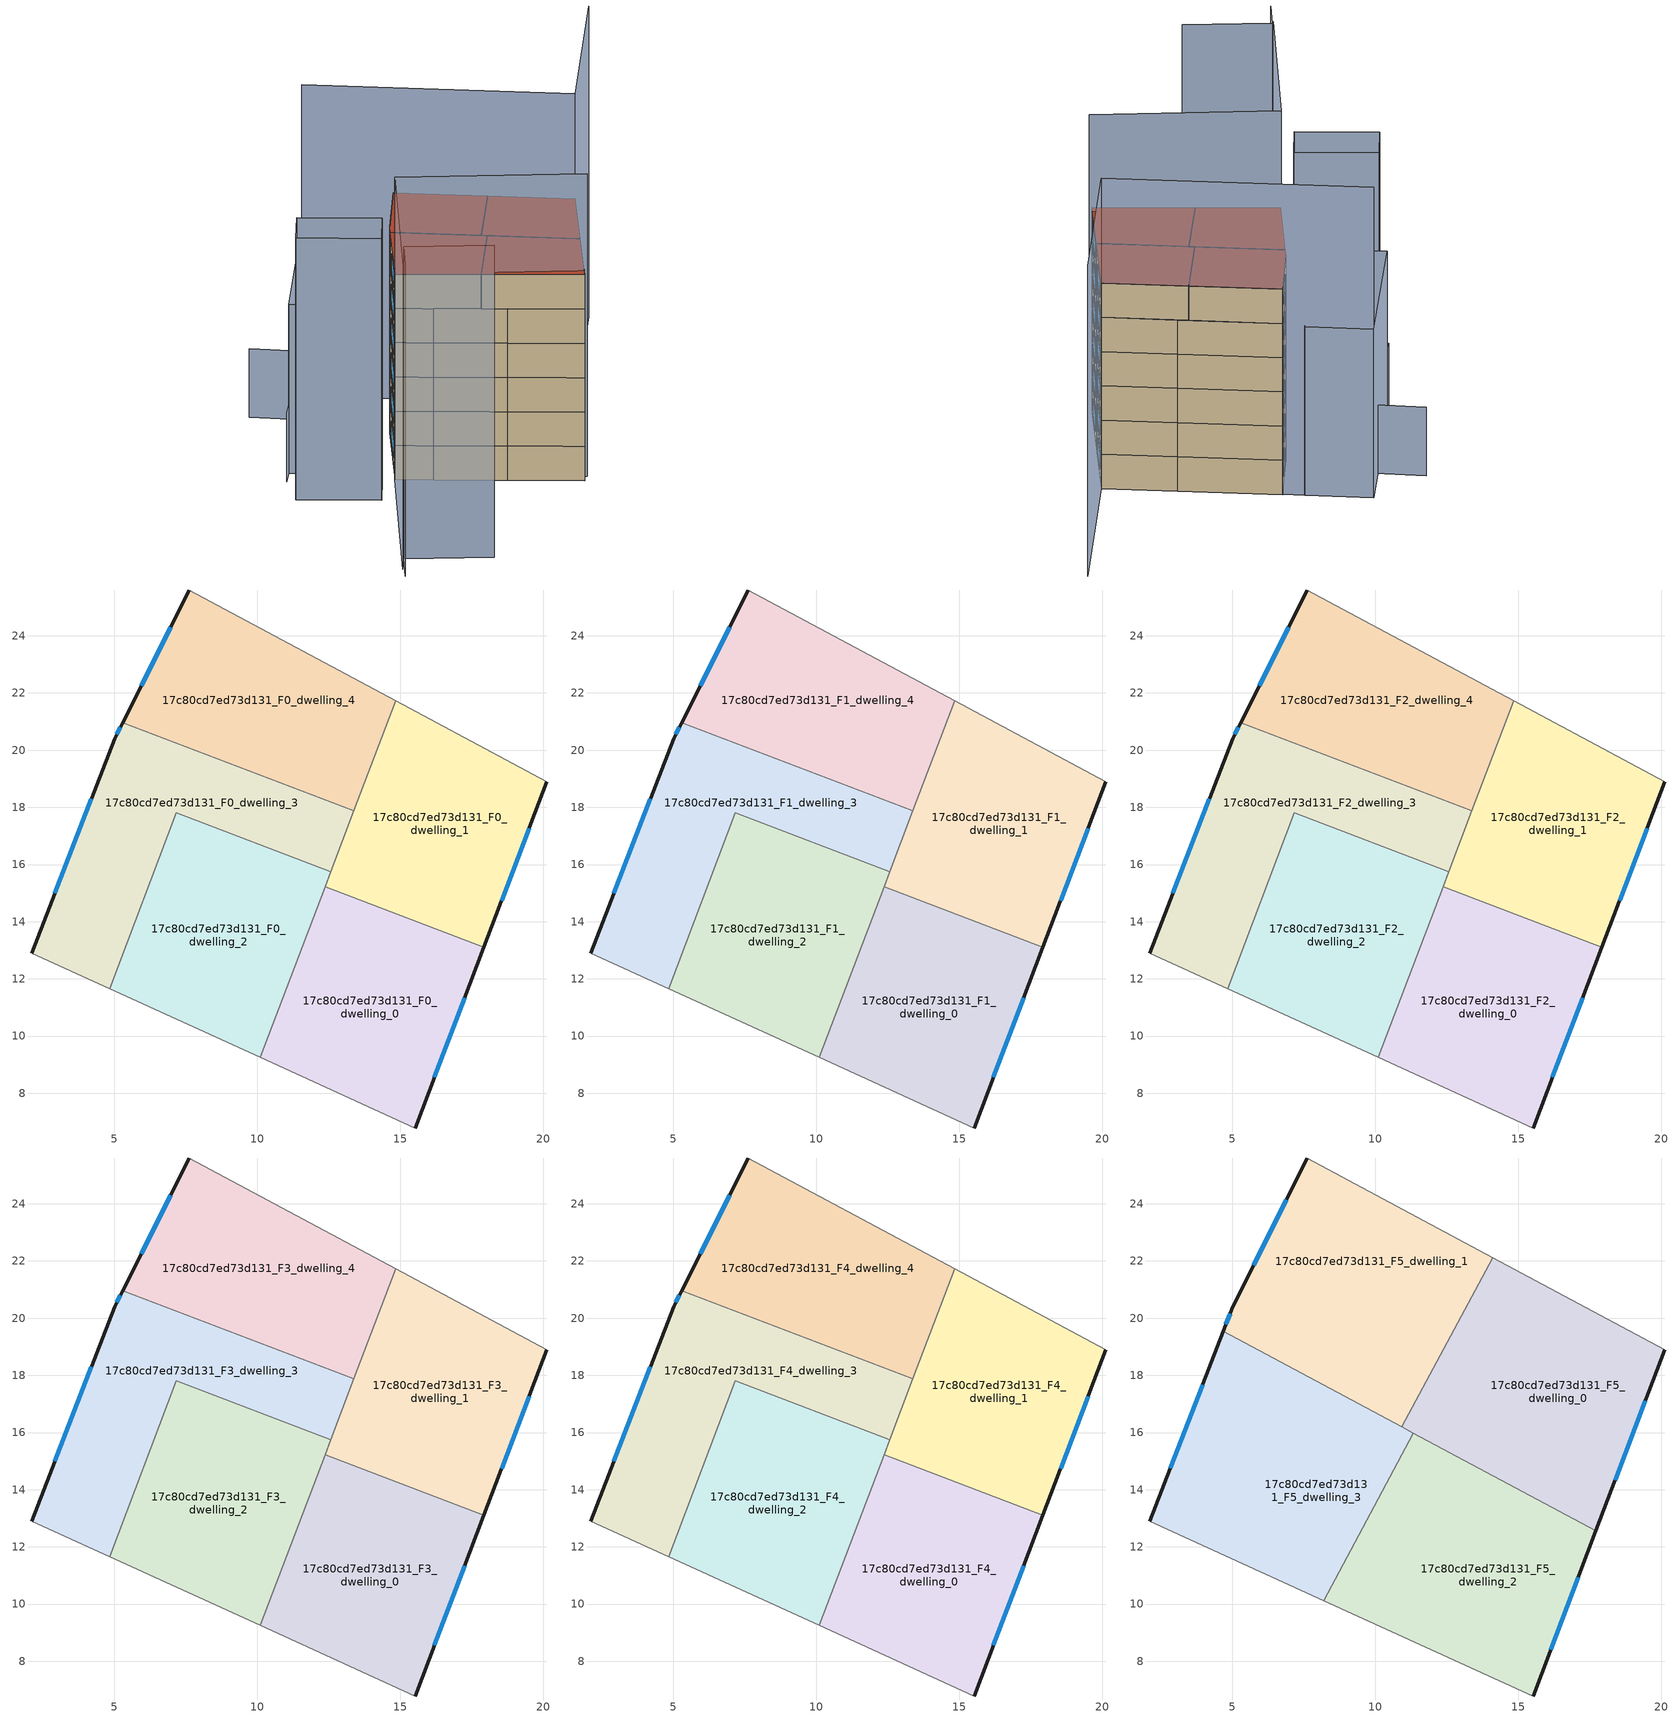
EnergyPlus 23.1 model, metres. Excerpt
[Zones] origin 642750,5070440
17c80cd7ed73d131_F0_dwelling_0
 floor ground (EU_floor_Construction): 17.93,13.11 15.52,6.79 10.11,9.25 12.37,15.22 z0
 wall outside (EU_wall_Construction): 15.52,6.79 17.93,13.11 z0:3
 wall adiabatic (EU_wall_Construction): 10.11,9.25 15.52,6.79 z0:3
 wall to 17c80cd7ed73d131_F0_dwelling_1 (EU_wall_Construction): 17.93,13.11 12.37,15.22 z0:3
 wall to 17c80cd7ed73d131_F0_dwelling_2 (EU_wall_Construction): 12.37,15.22 10.11,9.25 z0:3
 window (EU_Window_Construction): 16.2,8.56 17.26,11.34 z0.84:2.16
17c80cd7ed73d131_F0_dwelling_1
 floor ground (EU_floor_Construction): 20.13,18.89 17.93,13.11 12.37,15.22 14.84,21.73 z0
 wall outside (EU_wall_Construction): 17.93,13.11 20.13,18.89 z0:3
 wall adiabatic (EU_wall_Construction): 20.13,18.89 14.84,21.73 z0:3
 wall to 17c80cd7ed73d131_F0_dwelling_4 (EU_wall_Construction): 14.84,21.73 13.38,17.88 z0:3
 wall to 17c80cd7ed73d131_F0_dwelling_3 (EU_wall_Construction): 13.38,17.88 12.57,15.75 z0:3
 wall to 17c80cd7ed73d131_F0_dwelling_2 (EU_wall_Construction): 12.57,15.75 12.37,15.22 z0:3
 window (EU_Window_Construction): 18.55,14.73 19.51,17.27 z0.84:2.16
17c80cd7ed73d131_F0_dwelling_2
 floor ground (EU_floor_Construction): 12.57,15.75 10.11,9.25 4.84,11.65 7.18,17.8 z0
 wall adiabatic (EU_wall_Construction): 4.84,11.65 10.11,9.25 z0:3
 wall to 17c80cd7ed73d131_F0_dwelling_3 (EU_wall_Construction): 12.57,15.75 7.18,17.8 4.84,11.65 z0:3
17c80cd7ed73d131_F0_dwelling_3
 floor ground (EU_floor_Construction): 13.38,17.88 12.57,15.75 7.18,17.8 4.84,11.65 2.11,12.89 5.02,20.4 5.3,20.95 z0
 wall outside (EU_wall_Construction): 5.3,20.95 5.02,20.4 2.11,12.89 z0:3
 wall adiabatic (EU_wall_Construction): 2.11,12.89 4.84,11.65 z0:3
 wall to 17c80cd7ed73d131_F0_dwelling_4 (EU_wall_Construction): 13.38,17.88 5.3,20.95 z0:3
 window (EU_Window_Construction): 4.21,18.29 2.93,15 / 5.22,20.8 5.1,20.55 z0.84:2.16
17c80cd7ed73d131_F0_dwelling_4
 floor ground (EU_floor_Construction): 14.84,21.73 13.38,17.88 5.3,20.95 7.62,25.6 z0
 wall outside (EU_wall_Construction): 7.62,25.6 5.3,20.95 z0:3
 wall adiabatic (EU_wall_Construction): 14.84,21.73 7.62,25.6 z0:3
 window (EU_Window_Construction): 6.97,24.3 5.95,22.25 z0.84:2.16
17c80cd7ed73d131_F1_dwelling_0
 floor to 17c80cd7ed73d131_F0_dwelling_0 (EU_floor_Construction): 17.93,13.11 15.52,6.79 10.11,9.25 12.37,15.22 z3
 wall outside (EU_wall_Construction): 15.52,6.79 17.93,13.11 z3:6
 wall adiabatic (EU_wall_Construction): 10.11,9.25 15.52,6.79 z3:6
 wall to 17c80cd7ed73d131_F1_dwelling_1 (EU_wall_Construction): 17.93,13.11 12.37,15.22 z3:6
 wall to 17c80cd7ed73d131_F1_dwelling_2 (EU_wall_Construction): 12.37,15.22 10.11,9.25 z3:6
 window (EU_Window_Construction): 16.2,8.56 17.26,11.34 z3.84:5.16
17c80cd7ed73d131_F1_dwelling_1
 floor to 17c80cd7ed73d131_F0_dwelling_1 (EU_floor_Construction): 20.13,18.89 17.93,13.11 12.37,15.22 14.84,21.73 z3
 wall outside (EU_wall_Construction): 17.93,13.11 20.13,18.89 z3:6
 wall adiabatic (EU_wall_Construction): 20.13,18.89 14.84,21.73 z3:6
 wall to 17c80cd7ed73d131_F1_dwelling_4 (EU_wall_Construction): 14.84,21.73 13.38,17.88 z3:6
 wall to 17c80cd7ed73d131_F1_dwelling_3 (EU_wall_Construction): 13.38,17.88 12.57,15.75 z3:6
 wall to 17c80cd7ed73d131_F1_dwelling_2 (EU_wall_Construction): 12.57,15.75 12.37,15.22 z3:6
 window (EU_Window_Construction): 18.55,14.73 19.51,17.27 z3.84:5.16
17c80cd7ed73d131_F1_dwelling_2
 floor to 17c80cd7ed73d131_F0_dwelling_2 (EU_floor_Construction): 12.57,15.75 10.11,9.25 4.84,11.65 7.18,17.8 z3
 wall adiabatic (EU_wall_Construction): 4.84,11.65 10.11,9.25 z3:6
 wall to 17c80cd7ed73d131_F1_dwelling_3 (EU_wall_Construction): 12.57,15.75 7.18,17.8 4.84,11.65 z3:6
17c80cd7ed73d131_F1_dwelling_3
 floor to 17c80cd7ed73d131_F0_dwelling_3 (EU_floor_Construction): 13.38,17.88 12.57,15.75 7.18,17.8 4.84,11.65 2.11,12.89 5.02,20.4 5.3,20.95 z3
 wall outside (EU_wall_Construction): 5.3,20.95 5.02,20.4 2.11,12.89 z3:6
 wall adiabatic (EU_wall_Construction): 2.11,12.89 4.84,11.65 z3:6
 wall to 17c80cd7ed73d131_F1_dwelling_4 (EU_wall_Construction): 13.38,17.88 5.3,20.95 z3:6
 window (EU_Window_Construction): 4.21,18.29 2.93,15 / 5.22,20.8 5.1,20.55 z3.84:5.16
17c80cd7ed73d131_F1_dwelling_4
 floor to 17c80cd7ed73d131_F0_dwelling_4 (EU_floor_Construction): 14.84,21.73 13.38,17.88 5.3,20.95 7.62,25.6 z3
 wall outside (EU_wall_Construction): 7.62,25.6 5.3,20.95 z3:6
 wall adiabatic (EU_wall_Construction): 14.84,21.73 7.62,25.6 z3:6
 window (EU_Window_Construction): 6.97,24.3 5.95,22.25 z3.84:5.16
17c80cd7ed73d131_F2_dwelling_0
 floor to 17c80cd7ed73d131_F1_dwelling_0 (EU_floor_Construction): 17.93,13.11 15.52,6.79 10.11,9.25 12.37,15.22 z6
 wall outside (EU_wall_Construction): 15.52,6.79 17.93,13.11 z6:9
 wall adiabatic (EU_wall_Construction): 10.11,9.25 15.52,6.79 z6:9
 wall to 17c80cd7ed73d131_F2_dwelling_1 (EU_wall_Construction): 17.93,13.11 12.37,15.22 z6:9
 wall to 17c80cd7ed73d131_F2_dwelling_2 (EU_wall_Construction): 12.37,15.22 10.11,9.25 z6:9
 window (EU_Window_Construction): 16.2,8.56 17.26,11.34 z6.84:8.16
17c80cd7ed73d131_F2_dwelling_1
 floor to 17c80cd7ed73d131_F1_dwelling_1 (EU_floor_Construction): 20.13,18.89 17.93,13.11 12.37,15.22 14.84,21.73 z6
 wall outside (EU_wall_Construction): 17.93,13.11 20.13,18.89 z6:9
 wall adiabatic (EU_wall_Construction): 20.13,18.89 14.84,21.73 z6:9
 wall to 17c80cd7ed73d131_F2_dwelling_4 (EU_wall_Construction): 14.84,21.73 13.38,17.88 z6:9
 wall to 17c80cd7ed73d131_F2_dwelling_3 (EU_wall_Construction): 13.38,17.88 12.57,15.75 z6:9
 wall to 17c80cd7ed73d131_F2_dwelling_2 (EU_wall_Construction): 12.57,15.75 12.37,15.22 z6:9
 window (EU_Window_Construction): 18.55,14.73 19.51,17.27 z6.84:8.16
17c80cd7ed73d131_F2_dwelling_2
 floor to 17c80cd7ed73d131_F1_dwelling_2 (EU_floor_Construction): 12.57,15.75 10.11,9.25 4.84,11.65 7.18,17.8 z6
 wall adiabatic (EU_wall_Construction): 4.84,11.65 10.11,9.25 z6:9
 wall to 17c80cd7ed73d131_F2_dwelling_3 (EU_wall_Construction): 12.57,15.75 7.18,17.8 4.84,11.65 z6:9
17c80cd7ed73d131_F2_dwelling_3
 floor to 17c80cd7ed73d131_F1_dwelling_3 (EU_floor_Construction): 13.38,17.88 12.57,15.75 7.18,17.8 4.84,11.65 2.11,12.89 5.02,20.4 5.3,20.95 z6
 wall outside (EU_wall_Construction): 5.3,20.95 5.02,20.4 2.11,12.89 z6:9
 wall adiabatic (EU_wall_Construction): 2.11,12.89 4.84,11.65 z6:9
 wall to 17c80cd7ed73d131_F2_dwelling_4 (EU_wall_Construction): 13.38,17.88 5.3,20.95 z6:9
 window (EU_Window_Construction): 4.21,18.29 2.93,15 / 5.22,20.8 5.1,20.55 z6.84:8.16
17c80cd7ed73d131_F2_dwelling_4
 floor to 17c80cd7ed73d131_F1_dwelling_4 (EU_floor_Construction): 14.84,21.73 13.38,17.88 5.3,20.95 7.62,25.6 z6
 wall outside (EU_wall_Construction): 7.62,25.6 5.3,20.95 z6:9
 wall adiabatic (EU_wall_Construction): 14.84,21.73 7.62,25.6 z6:9
 window (EU_Window_Construction): 6.97,24.3 5.95,22.25 z6.84:8.16
17c80cd7ed73d131_F3_dwelling_0
 floor to 17c80cd7ed73d131_F2_dwelling_0 (EU_floor_Construction): 17.93,13.11 15.52,6.79 10.11,9.25 12.37,15.22 z9
 wall outside (EU_wall_Construction): 15.52,6.79 17.93,13.11 z9:12
 wall adiabatic (EU_wall_Construction): 10.11,9.25 15.52,6.79 z9:12
 wall to 17c80cd7ed73d131_F3_dwelling_1 (EU_wall_Construction): 17.93,13.11 12.37,15.22 z9:12
 wall to 17c80cd7ed73d131_F3_dwelling_2 (EU_wall_Construction): 12.37,15.22 10.11,9.25 z9:12
 window (EU_Window_Construction): 16.2,8.56 17.26,11.34 z9.84:11.16
17c80cd7ed73d131_F3_dwelling_1
 floor to 17c80cd7ed73d131_F2_dwelling_1 (EU_floor_Construction): 20.13,18.89 17.93,13.11 12.37,15.22 14.84,21.73 z9
 wall outside (EU_wall_Construction): 17.93,13.11 20.13,18.89 z9:12
 wall adiabatic (EU_wall_Construction): 20.13,18.89 14.84,21.73 z9:12
 wall to 17c80cd7ed73d131_F3_dwelling_4 (EU_wall_Construction): 14.84,21.73 13.38,17.88 z9:12
 wall to 17c80cd7ed73d131_F3_dwelling_3 (EU_wall_Construction): 13.38,17.88 12.57,15.75 z9:12
 wall to 17c80cd7ed73d131_F3_dwelling_2 (EU_wall_Construction): 12.57,15.75 12.37,15.22 z9:12
 window (EU_Window_Construction): 18.55,14.73 19.51,17.27 z9.84:11.16
17c80cd7ed73d131_F3_dwelling_2
 floor to 17c80cd7ed73d131_F2_dwelling_2 (EU_floor_Construction): 12.57,15.75 10.11,9.25 4.84,11.65 7.18,17.8 z9
 wall adiabatic (EU_wall_Construction): 4.84,11.65 10.11,9.25 z9:12
 wall to 17c80cd7ed73d131_F3_dwelling_3 (EU_wall_Construction): 12.57,15.75 7.18,17.8 4.84,11.65 z9:12
17c80cd7ed73d131_F3_dwelling_3
 floor to 17c80cd7ed73d131_F2_dwelling_3 (EU_floor_Construction): 13.38,17.88 12.57,15.75 7.18,17.8 4.84,11.65 2.11,12.89 5.02,20.4 5.3,20.95 z9
 wall outside (EU_wall_Construction): 5.3,20.95 5.02,20.4 2.11,12.89 z9:12
 wall adiabatic (EU_wall_Construction): 2.11,12.89 4.84,11.65 z9:12
 wall to 17c80cd7ed73d131_F3_dwelling_4 (EU_wall_Construction): 13.38,17.88 5.3,20.95 z9:12
 window (EU_Window_Construction): 4.21,18.29 2.93,15 / 5.22,20.8 5.1,20.55 z9.84:11.16
17c80cd7ed73d131_F3_dwelling_4
 floor to 17c80cd7ed73d131_F2_dwelling_4 (EU_floor_Construction): 14.84,21.73 13.38,17.88 5.3,20.95 7.62,25.6 z9
 wall outside (EU_wall_Construction): 7.62,25.6 5.3,20.95 z9:12
 wall adiabatic (EU_wall_Construction): 14.84,21.73 7.62,25.6 z9:12
 window (EU_Window_Construction): 6.97,24.3 5.95,22.25 z9.84:11.16
17c80cd7ed73d131_F4_dwelling_0
 floor to 17c80cd7ed73d131_F3_dwelling_0 (EU_floor_Construction): 17.93,13.11 15.52,6.79 10.11,9.25 12.37,15.22 z12
 wall outside (EU_wall_Construction): 15.52,6.79 17.93,13.11 z12:15
 wall adiabatic (EU_wall_Construction): 10.11,9.25 15.52,6.79 z12:15
 wall to 17c80cd7ed73d131_F4_dwelling_1 (EU_wall_Construction): 17.93,13.11 12.37,15.22 z12:15
 wall to 17c80cd7ed73d131_F4_dwelling_2 (EU_wall_Construction): 12.37,15.22 10.11,9.25 z12:15
 window (EU_Window_Construction): 16.2,8.56 17.26,11.34 z12.84:14.16
17c80cd7ed73d131_F4_dwelling_1
 floor to 17c80cd7ed73d131_F3_dwelling_1 (EU_floor_Construction): 20.13,18.89 17.93,13.11 12.37,15.22 14.84,21.73 z12
 wall outside (EU_wall_Construction): 17.93,13.11 20.13,18.89 z12:15
 wall adiabatic (EU_wall_Construction): 20.13,18.89 14.84,21.73 z12:15
 wall to 17c80cd7ed73d131_F4_dwelling_4 (EU_wall_Construction): 14.84,21.73 13.38,17.88 z12:15
 wall to 17c80cd7ed73d131_F4_dwelling_3 (EU_wall_Construction): 13.38,17.88 12.57,15.75 z12:15
 wall to 17c80cd7ed73d131_F4_dwelling_2 (EU_wall_Construction): 12.57,15.75 12.37,15.22 z12:15
 window (EU_Window_Construction): 18.55,14.73 19.51,17.27 z12.84:14.16
17c80cd7ed73d131_F4_dwelling_2
 floor to 17c80cd7ed73d131_F3_dwelling_2 (EU_floor_Construction): 12.57,15.75 10.11,9.25 4.84,11.65 7.18,17.8 z12
 wall adiabatic (EU_wall_Construction): 4.84,11.65 10.11,9.25 z12:15
 wall to 17c80cd7ed73d131_F4_dwelling_3 (EU_wall_Construction): 12.57,15.75 7.18,17.8 4.84,11.65 z12:15
17c80cd7ed73d131_F4_dwelling_3
 floor to 17c80cd7ed73d131_F3_dwelling_3 (EU_floor_Construction): 13.38,17.88 12.57,15.75 7.18,17.8 4.84,11.65 2.11,12.89 5.02,20.4 5.3,20.95 z12
 wall outside (EU_wall_Construction): 5.3,20.95 5.02,20.4 2.11,12.89 z12:15
 wall adiabatic (EU_wall_Construction): 2.11,12.89 4.84,11.65 z12:15
 wall to 17c80cd7ed73d131_F4_dwelling_4 (EU_wall_Construction): 13.38,17.88 5.3,20.95 z12:15
 window (EU_Window_Construction): 4.21,18.29 2.93,15 / 5.22,20.8 5.1,20.55 z12.84:14.16
17c80cd7ed73d131_F4_dwelling_4
 floor to 17c80cd7ed73d131_F3_dwelling_4 (EU_floor_Construction): 14.84,21.73 13.38,17.88 5.3,20.95 7.62,25.6 z12
 wall outside (EU_wall_Construction): 7.62,25.6 5.3,20.95 z12:15
 wall adiabatic (EU_wall_Construction): 14.84,21.73 7.62,25.6 z12:15
 window (EU_Window_Construction): 6.97,24.3 5.95,22.25 z12.84:14.16
17c80cd7ed73d131_F5_dwelling_0
 floor to 17c80cd7ed73d131_F4_dwelling_1 (EU_floor_Construction): 20.13,18.89 17.93,13.11 13.66,14.73 12.44,15.39 14.84,21.73 z15
 floor to 17c80cd7ed73d131_F4_dwelling_0 (EU_floor_Construction): 17.93,13.11 17.72,12.56 13.66,14.73 z15
 floor to 17c80cd7ed73d131_F4_dwelling_4 (EU_floor_Construction): 14.84,21.73 13.38,17.88 12.1,18.37 14.11,22.12 z15
 floor to 17c80cd7ed73d131_F4_dwelling_2 (EU_floor_Construction): 12.57,15.75 12.44,15.39 10.93,16.19 11.02,16.35 z15
 floor to 17c80cd7ed73d131_F4_dwelling_3 (EU_floor_Construction): 13.38,17.88 12.57,15.75 11.02,16.35 12.1,18.37 z15
 wall outside (EU_wall_Construction): 17.72,12.56 20.13,18.89 z15:18
 wall to 17c80cd7ed73d131_F5_dwelling_1 (EU_wall_Construction): 14.11,22.12 10.93,16.19 z15:18
 wall adiabatic (EU_wall_Construction): 20.13,18.89 14.11,22.12 z15:18
 wall to 17c80cd7ed73d131_F5_dwelling_2 (EU_wall_Construction): 11.34,15.98 17.72,12.56 z15:18
 wall to 17c80cd7ed73d131_F5_dwelling_3 (EU_wall_Construction): 10.93,16.19 11.34,15.98 z15:18
 window (EU_Window_Construction): 18.39,14.33 19.45,17.12 z15.84:17.16
 roof outside (EU_roof_Construction): 17.72,12.56 20.13,18.89 14.11,22.12 10.93,16.19 z18
17c80cd7ed73d131_F5_dwelling_1
 floor to 17c80cd7ed73d131_F4_dwelling_4 (EU_floor_Construction): 14.11,22.12 12.1,18.37 5.3,20.95 7.62,25.6 z15
 floor to 17c80cd7ed73d131_F4_dwelling_3 (EU_floor_Construction): 12.1,18.37 11.02,16.35 9.76,16.82 4.69,19.54 5.02,20.4 5.3,20.95 z15
 floor to 17c80cd7ed73d131_F4_dwelling_2 (EU_floor_Construction): 11.02,16.35 10.93,16.19 9.76,16.82 z15
 wall outside (EU_wall_Construction): 7.62,25.6 5.02,20.4 4.69,19.54 z15:18
 wall adiabatic (EU_wall_Construction): 14.11,22.12 7.62,25.6 z15:18
 wall to 17c80cd7ed73d131_F5_dwelling_3 (EU_wall_Construction): 4.69,19.54 10.93,16.19 z15:18
 window (EU_Window_Construction): 6.89,24.14 5.75,21.85 / 4.93,20.16 4.78,19.78 z15.84:17.16
 roof outside (EU_roof_Construction): 10.93,16.19 14.11,22.12 7.62,25.6 5.02,20.4 4.69,19.54 z18
17c80cd7ed73d131_F5_dwelling_2
 floor to 17c80cd7ed73d131_F4_dwelling_0 (EU_floor_Construction): 17.72,12.56 15.52,6.79 10.11,9.25 12.37,15.22 13.66,14.73 z15
 floor to 17c80cd7ed73d131_F4_dwelling_2 (EU_floor_Construction): 12.44,15.39 10.11,9.25 8.2,10.12 11.34,15.98 z15
 floor to 17c80cd7ed73d131_F4_dwelling_1 (EU_floor_Construction): 13.66,14.73 12.37,15.22 12.44,15.39 z15
 wall outside (EU_wall_Construction): 15.52,6.79 17.72,12.56 z15:18
 wall adiabatic (EU_wall_Construction): 8.2,10.12 15.52,6.79 z15:18
 wall to 17c80cd7ed73d131_F5_dwelling_3 (EU_wall_Construction): 11.34,15.98 8.2,10.12 z15:18
 window (EU_Window_Construction): 16.14,8.4 17.1,10.94 z15.84:17.16
 roof outside (EU_roof_Construction): 15.52,6.79 17.72,12.56 11.34,15.98 8.2,10.12 z18
17c80cd7ed73d131_F5_dwelling_3
 floor to 17c80cd7ed73d131_F4_dwelling_2 (EU_floor_Construction): 11.34,15.98 8.2,10.12 4.84,11.65 7.18,17.8 9.76,16.82 z15
 floor to 17c80cd7ed73d131_F4_dwelling_3 (EU_floor_Construction): 9.76,16.82 7.18,17.8 4.84,11.65 2.11,12.89 4.69,19.54 z15
 wall outside (EU_wall_Construction): 4.69,19.54 2.11,12.89 z15:18
 wall adiabatic (EU_wall_Construction): 2.11,12.89 8.2,10.12 z15:18
 window (EU_Window_Construction): 3.97,17.68 2.84,14.76 z15.84:17.16
 roof outside (EU_roof_Construction): 8.2,10.12 11.34,15.98 4.69,19.54 2.11,12.89 z18
shading: -3.79,-2.32 -2.71,0.39 / -2.71,0.39 3.81,-2.22 z0:27.3; -3.51,-1.19 2.09,12.9 / 2.09,12.9 16.02,7.36 z0:26.5; -0.24,10.17 -6.29,13 / -6.29,13 -4.83,16.12 / -4.83,16.12 1.21,13.29 / 1.21,13.29 -0.24,10.17 z0:22.9; -3.89,27.22 -0.39,25.19 / -0.39,25.19 -5.69,16.06 z0:6; -4.99,17.3 1.36,28.99 / 1.36,28.99 6.12,26.4 / 6.12,26.4 -0.23,14.71 / -0.23,14.71 -4.99,17.3 z0:14.8; 27.13,32.05 20.13,18.89 / 20.13,18.89 1.32,28.9 z0:27.2
[Building]
EU S2 Campaign: North Axis=0; Terrain=City; Solar Distribution=FullExterior
[Site:Location]
Lyon-Bron: Latitude=45.75; Longitude=5; Time Zone=1; Elevation=198
[SizingPeriod:WeatherFileDays]
AnnualSizingPeriod: Begin Month=1; Begin Day of Month=1; End Month=12; End Day of Month=31; Day of Week for Start Day=Monday; Use Weather File Daylight Saving Period=No; Use Weather File Rain and Snow Indicators=No
[MATERIAL]
EU_InternalMass_Material: Roughness=MediumRough; Thickness=0.1; Conductivity=1; Density=1800; Specific Heat=900; Thermal Absorptance=0.9; Solar Absorptance=0.7; Visible Absorptance=0.7
[MATERIAL:NOMASS] Roughness=MediumRough; Thermal Absorptance=0.9; Solar Absorptance=0.7; Visible Absorptance=0.7
Name | Thermal Resistance
EU_wall_NoMass | 0.776494
EU_roof_NoMass | 0.486893
EU_floor_NoMass | 0.421597
[WINDOWMATERIAL:SIMPLEGLAZINGSYSTEM]
EU_Window_SimpleGlazing: UFactor=4.24961; Solar Heat Gain Coefficient=0.83; Visible Transmittance=0.83
[CONSTRUCTION]
EU_wall_Construction: EU_wall_NoMass
EU_roof_Construction: EU_roof_NoMass
EU_floor_Construction: EU_floor_NoMass
EU_InternalMass_Construction: EU_InternalMass_Material
EU_Window_Construction: EU_Window_SimpleGlazing
[ZONE] Type=1; Multiplier=1; Ceiling Height=autocalculate; Floor Area=autocalculate; Part of Total Floor Area=Yes
Name | Volume
17c80cd7ed73d131_F0_dwelling_0; 17c80cd7ed73d131_F1_dwelling_0; 17c80cd7ed73d131_F2_dwelling_0; 17c80cd7ed73d131_F3_dwelling_0; 17c80cd7ed73d131_F4_dwelling_0 | 117.226
17c80cd7ed73d131_F5_dwelling_0 | 146.531
17c80cd7ed73d131_F0_dwelling_1; 17c80cd7ed73d131_F1_dwelling_1; 17c80cd7ed73d131_F2_dwelling_1; 17c80cd7ed73d131_F3_dwelling_1; 17c80cd7ed73d131_F4_dwelling_1 | 117.245
17c80cd7ed73d131_F5_dwelling_1 | 146.534
17c80cd7ed73d131_F0_dwelling_2; 17c80cd7ed73d131_F1_dwelling_2; 17c80cd7ed73d131_F2_dwelling_2; 17c80cd7ed73d131_F3_dwelling_2; 17c80cd7ed73d131_F4_dwelling_2 | 117.234
17c80cd7ed73d131_F5_dwelling_2 | 146.545
17c80cd7ed73d131_F0_dwelling_3; 17c80cd7ed73d131_F1_dwelling_3; 17c80cd7ed73d131_F2_dwelling_3; 17c80cd7ed73d131_F3_dwelling_3; 17c80cd7ed73d131_F4_dwelling_3 | 117.218
17c80cd7ed73d131_F5_dwelling_3 | 146.535
17c80cd7ed73d131_F0_dwelling_4; 17c80cd7ed73d131_F1_dwelling_4; 17c80cd7ed73d131_F2_dwelling_4; 17c80cd7ed73d131_F3_dwelling_4; 17c80cd7ed73d131_F4_dwelling_4 | 117.237
[INTERNALMASS] Construction=EU_InternalMass_Construction
Name | Zone or ZoneList | Surface Area
17c80cd7ed73d131_F0_dwelling_0_EU_InternalMass | 17c80cd7ed73d131_F0_dwelling_0 | 39.0745
17c80cd7ed73d131_F0_dwelling_1_EU_InternalMass | 17c80cd7ed73d131_F0_dwelling_1 | 39.0807
17c80cd7ed73d131_F0_dwelling_2_EU_InternalMass | 17c80cd7ed73d131_F0_dwelling_2 | 39.0786
17c80cd7ed73d131_F0_dwelling_3_EU_InternalMass | 17c80cd7ed73d131_F0_dwelling_3 | 39.0728
17c80cd7ed73d131_F0_dwelling_4_EU_InternalMass | 17c80cd7ed73d131_F0_dwelling_4 | 39.078
17c80cd7ed73d131_F1_dwelling_0_EU_InternalMass | 17c80cd7ed73d131_F1_dwelling_0 | 39.0745
17c80cd7ed73d131_F1_dwelling_1_EU_InternalMass | 17c80cd7ed73d131_F1_dwelling_1 | 39.0807
17c80cd7ed73d131_F1_dwelling_2_EU_InternalMass | 17c80cd7ed73d131_F1_dwelling_2 | 39.0786
17c80cd7ed73d131_F1_dwelling_3_EU_InternalMass | 17c80cd7ed73d131_F1_dwelling_3 | 39.0728
17c80cd7ed73d131_F1_dwelling_4_EU_InternalMass | 17c80cd7ed73d131_F1_dwelling_4 | 39.078
17c80cd7ed73d131_F2_dwelling_0_EU_InternalMass | 17c80cd7ed73d131_F2_dwelling_0 | 39.0745
17c80cd7ed73d131_F2_dwelling_1_EU_InternalMass | 17c80cd7ed73d131_F2_dwelling_1 | 39.0807
17c80cd7ed73d131_F2_dwelling_2_EU_InternalMass | 17c80cd7ed73d131_F2_dwelling_2 | 39.0786
17c80cd7ed73d131_F2_dwelling_3_EU_InternalMass | 17c80cd7ed73d131_F2_dwelling_3 | 39.0728
17c80cd7ed73d131_F2_dwelling_4_EU_InternalMass | 17c80cd7ed73d131_F2_dwelling_4 | 39.078
17c80cd7ed73d131_F3_dwelling_0_EU_InternalMass | 17c80cd7ed73d131_F3_dwelling_0 | 39.0745
17c80cd7ed73d131_F3_dwelling_1_EU_InternalMass | 17c80cd7ed73d131_F3_dwelling_1 | 39.0807
17c80cd7ed73d131_F3_dwelling_2_EU_InternalMass | 17c80cd7ed73d131_F3_dwelling_2 | 39.0786
17c80cd7ed73d131_F3_dwelling_3_EU_InternalMass | 17c80cd7ed73d131_F3_dwelling_3 | 39.0728
17c80cd7ed73d131_F3_dwelling_4_EU_InternalMass | 17c80cd7ed73d131_F3_dwelling_4 | 39.078
17c80cd7ed73d131_F4_dwelling_0_EU_InternalMass | 17c80cd7ed73d131_F4_dwelling_0 | 39.0745
17c80cd7ed73d131_F4_dwelling_1_EU_InternalMass | 17c80cd7ed73d131_F4_dwelling_1 | 39.0807
17c80cd7ed73d131_F4_dwelling_2_EU_InternalMass | 17c80cd7ed73d131_F4_dwelling_2 | 39.0786
17c80cd7ed73d131_F4_dwelling_3_EU_InternalMass | 17c80cd7ed73d131_F4_dwelling_3 | 39.0728
17c80cd7ed73d131_F4_dwelling_4_EU_InternalMass | 17c80cd7ed73d131_F4_dwelling_4 | 39.078
17c80cd7ed73d131_F5_dwelling_0_EU_InternalMass | 17c80cd7ed73d131_F5_dwelling_0 | 48.8437
17c80cd7ed73d131_F5_dwelling_1_EU_InternalMass | 17c80cd7ed73d131_F5_dwelling_1 | 48.8452
17c80cd7ed73d131_F5_dwelling_2_EU_InternalMass | 17c80cd7ed73d131_F5_dwelling_2 | 48.8488
17c80cd7ed73d131_F5_dwelling_3_EU_InternalMass | 17c80cd7ed73d131_F5_dwelling_3 | 48.8451
[OTHEREQUIPMENT] Fuel Type=Electricity; Design Level Calculation Method=Watts/Area; Power per Zone Floor Area=1; Fraction Latent=0; Fraction Radiant=0; Fraction Lost=0; Carbon Dioxide Generation Rate=0; EndUse Subcategory=EU_Step8_InternalGains
Name | Zone or ZoneList or Space or SpaceList | Schedule
EU_Step8_InternalGain_17c80cd7ed73d131_F0_dwelling_0_f000 | 17c80cd7ed73d131_F0_dwelling_0 | EU_Step8_GainSchedule_17c80cd7ed73d131_F0_dwelling_0_f000
EU_Step8_InternalGain_17c80cd7ed73d131_F0_dwelling_1_f000 | 17c80cd7ed73d131_F0_dwelling_1 | EU_Step8_GainSchedule_17c80cd7ed73d131_F0_dwelling_1_f000
EU_Step8_InternalGain_17c80cd7ed73d131_F0_dwelling_2_f000 | 17c80cd7ed73d131_F0_dwelling_2 | EU_Step8_GainSchedule_17c80cd7ed73d131_F0_dwelling_2_f000
EU_Step8_InternalGain_17c80cd7ed73d131_F0_dwelling_3_f000 | 17c80cd7ed73d131_F0_dwelling_3 | EU_Step8_GainSchedule_17c80cd7ed73d131_F0_dwelling_3_f000
EU_Step8_InternalGain_17c80cd7ed73d131_F0_dwelling_4_f000 | 17c80cd7ed73d131_F0_dwelling_4 | EU_Step8_GainSchedule_17c80cd7ed73d131_F0_dwelling_4_f000
EU_Step8_InternalGain_17c80cd7ed73d131_F1_dwelling_0_f000 | 17c80cd7ed73d131_F1_dwelling_0 | EU_Step8_GainSchedule_17c80cd7ed73d131_F1_dwelling_0_f000
EU_Step8_InternalGain_17c80cd7ed73d131_F1_dwelling_1_f000 | 17c80cd7ed73d131_F1_dwelling_1 | EU_Step8_GainSchedule_17c80cd7ed73d131_F1_dwelling_1_f000
EU_Step8_InternalGain_17c80cd7ed73d131_F1_dwelling_2_f000 | 17c80cd7ed73d131_F1_dwelling_2 | EU_Step8_GainSchedule_17c80cd7ed73d131_F1_dwelling_2_f000
EU_Step8_InternalGain_17c80cd7ed73d131_F1_dwelling_3_f000 | 17c80cd7ed73d131_F1_dwelling_3 | EU_Step8_GainSchedule_17c80cd7ed73d131_F1_dwelling_3_f000
EU_Step8_InternalGain_17c80cd7ed73d131_F1_dwelling_4_f000 | 17c80cd7ed73d131_F1_dwelling_4 | EU_Step8_GainSchedule_17c80cd7ed73d131_F1_dwelling_4_f000
EU_Step8_InternalGain_17c80cd7ed73d131_F2_dwelling_0_f000 | 17c80cd7ed73d131_F2_dwelling_0 | EU_Step8_GainSchedule_17c80cd7ed73d131_F2_dwelling_0_f000
EU_Step8_InternalGain_17c80cd7ed73d131_F2_dwelling_1_f000 | 17c80cd7ed73d131_F2_dwelling_1 | EU_Step8_GainSchedule_17c80cd7ed73d131_F2_dwelling_1_f000
EU_Step8_InternalGain_17c80cd7ed73d131_F2_dwelling_2_f000 | 17c80cd7ed73d131_F2_dwelling_2 | EU_Step8_GainSchedule_17c80cd7ed73d131_F2_dwelling_2_f000
EU_Step8_InternalGain_17c80cd7ed73d131_F2_dwelling_3_f000 | 17c80cd7ed73d131_F2_dwelling_3 | EU_Step8_GainSchedule_17c80cd7ed73d131_F2_dwelling_3_f000
EU_Step8_InternalGain_17c80cd7ed73d131_F2_dwelling_4_f000 | 17c80cd7ed73d131_F2_dwelling_4 | EU_Step8_GainSchedule_17c80cd7ed73d131_F2_dwelling_4_f000
EU_Step8_InternalGain_17c80cd7ed73d131_F3_dwelling_0_f000 | 17c80cd7ed73d131_F3_dwelling_0 | EU_Step8_GainSchedule_17c80cd7ed73d131_F3_dwelling_0_f000
EU_Step8_InternalGain_17c80cd7ed73d131_F3_dwelling_1_f000 | 17c80cd7ed73d131_F3_dwelling_1 | EU_Step8_GainSchedule_17c80cd7ed73d131_F3_dwelling_1_f000
EU_Step8_InternalGain_17c80cd7ed73d131_F3_dwelling_2_f000 | 17c80cd7ed73d131_F3_dwelling_2 | EU_Step8_GainSchedule_17c80cd7ed73d131_F3_dwelling_2_f000
EU_Step8_InternalGain_17c80cd7ed73d131_F3_dwelling_3_f000 | 17c80cd7ed73d131_F3_dwelling_3 | EU_Step8_GainSchedule_17c80cd7ed73d131_F3_dwelling_3_f000
EU_Step8_InternalGain_17c80cd7ed73d131_F3_dwelling_4_f000 | 17c80cd7ed73d131_F3_dwelling_4 | EU_Step8_GainSchedule_17c80cd7ed73d131_F3_dwelling_4_f000
EU_Step8_InternalGain_17c80cd7ed73d131_F4_dwelling_0_f000 | 17c80cd7ed73d131_F4_dwelling_0 | EU_Step8_GainSchedule_17c80cd7ed73d131_F4_dwelling_0_f000
EU_Step8_InternalGain_17c80cd7ed73d131_F4_dwelling_1_f000 | 17c80cd7ed73d131_F4_dwelling_1 | EU_Step8_GainSchedule_17c80cd7ed73d131_F4_dwelling_1_f000
EU_Step8_InternalGain_17c80cd7ed73d131_F4_dwelling_2_f000 | 17c80cd7ed73d131_F4_dwelling_2 | EU_Step8_GainSchedule_17c80cd7ed73d131_F4_dwelling_2_f000
EU_Step8_InternalGain_17c80cd7ed73d131_F4_dwelling_3_f000 | 17c80cd7ed73d131_F4_dwelling_3 | EU_Step8_GainSchedule_17c80cd7ed73d131_F4_dwelling_3_f000
EU_Step8_InternalGain_17c80cd7ed73d131_F4_dwelling_4_f000 | 17c80cd7ed73d131_F4_dwelling_4 | EU_Step8_GainSchedule_17c80cd7ed73d131_F4_dwelling_4_f000
EU_Step8_InternalGain_17c80cd7ed73d131_F5_dwelling_0_f000 | 17c80cd7ed73d131_F5_dwelling_0 | EU_Step8_GainSchedule_17c80cd7ed73d131_F5_dwelling_0_f000
EU_Step8_InternalGain_17c80cd7ed73d131_F5_dwelling_1_f000 | 17c80cd7ed73d131_F5_dwelling_1 | EU_Step8_GainSchedule_17c80cd7ed73d131_F5_dwelling_1_f000
EU_Step8_InternalGain_17c80cd7ed73d131_F5_dwelling_2_f000 | 17c80cd7ed73d131_F5_dwelling_2 | EU_Step8_GainSchedule_17c80cd7ed73d131_F5_dwelling_2_f000
EU_Step8_InternalGain_17c80cd7ed73d131_F5_dwelling_3_f000 | 17c80cd7ed73d131_F5_dwelling_3 | EU_Step8_GainSchedule_17c80cd7ed73d131_F5_dwelling_3_f000
[ZONEVENTILATION:DESIGNFLOWRATE] Schedule=EU_AlwaysOn; Design Flow Rate Calculation Method=AirChanges/Hour; Air Changes per Hour=0.693814; Ventilation Type=Natural; Fan Pressure Rise=0; Fan Total Efficiency=1; Constant Term Coefficient=1; Temperature Term Coefficient=0; Velocity Term Coefficient=0; Velocity Squared Term Coefficient=0; Minimum Indoor Temperature=-100; Maximum Indoor Temperature=100; Delta Temperature=-100; Minimum Outdoor Temperature=-100; Maximum Outdoor Temperature=100; Maximum Wind Speed=40
Name | Zone or ZoneList or Space or SpaceList
EU_ConstantAir_17c80cd7ed73d131_F0_dwelling_0 | 17c80cd7ed73d131_F0_dwelling_0
EU_ConstantAir_17c80cd7ed73d131_F0_dwelling_1 | 17c80cd7ed73d131_F0_dwelling_1
EU_ConstantAir_17c80cd7ed73d131_F0_dwelling_2 | 17c80cd7ed73d131_F0_dwelling_2
EU_ConstantAir_17c80cd7ed73d131_F0_dwelling_3 | 17c80cd7ed73d131_F0_dwelling_3
EU_ConstantAir_17c80cd7ed73d131_F0_dwelling_4 | 17c80cd7ed73d131_F0_dwelling_4
EU_ConstantAir_17c80cd7ed73d131_F1_dwelling_0 | 17c80cd7ed73d131_F1_dwelling_0
EU_ConstantAir_17c80cd7ed73d131_F1_dwelling_1 | 17c80cd7ed73d131_F1_dwelling_1
EU_ConstantAir_17c80cd7ed73d131_F1_dwelling_2 | 17c80cd7ed73d131_F1_dwelling_2
EU_ConstantAir_17c80cd7ed73d131_F1_dwelling_3 | 17c80cd7ed73d131_F1_dwelling_3
EU_ConstantAir_17c80cd7ed73d131_F1_dwelling_4 | 17c80cd7ed73d131_F1_dwelling_4
EU_ConstantAir_17c80cd7ed73d131_F2_dwelling_0 | 17c80cd7ed73d131_F2_dwelling_0
EU_ConstantAir_17c80cd7ed73d131_F2_dwelling_1 | 17c80cd7ed73d131_F2_dwelling_1
EU_ConstantAir_17c80cd7ed73d131_F2_dwelling_2 | 17c80cd7ed73d131_F2_dwelling_2
EU_ConstantAir_17c80cd7ed73d131_F2_dwelling_3 | 17c80cd7ed73d131_F2_dwelling_3
EU_ConstantAir_17c80cd7ed73d131_F2_dwelling_4 | 17c80cd7ed73d131_F2_dwelling_4
EU_ConstantAir_17c80cd7ed73d131_F3_dwelling_0 | 17c80cd7ed73d131_F3_dwelling_0
EU_ConstantAir_17c80cd7ed73d131_F3_dwelling_1 | 17c80cd7ed73d131_F3_dwelling_1
EU_ConstantAir_17c80cd7ed73d131_F3_dwelling_2 | 17c80cd7ed73d131_F3_dwelling_2
EU_ConstantAir_17c80cd7ed73d131_F3_dwelling_3 | 17c80cd7ed73d131_F3_dwelling_3
EU_ConstantAir_17c80cd7ed73d131_F3_dwelling_4 | 17c80cd7ed73d131_F3_dwelling_4
EU_ConstantAir_17c80cd7ed73d131_F4_dwelling_0 | 17c80cd7ed73d131_F4_dwelling_0
EU_ConstantAir_17c80cd7ed73d131_F4_dwelling_1 | 17c80cd7ed73d131_F4_dwelling_1
EU_ConstantAir_17c80cd7ed73d131_F4_dwelling_2 | 17c80cd7ed73d131_F4_dwelling_2
EU_ConstantAir_17c80cd7ed73d131_F4_dwelling_3 | 17c80cd7ed73d131_F4_dwelling_3
EU_ConstantAir_17c80cd7ed73d131_F4_dwelling_4 | 17c80cd7ed73d131_F4_dwelling_4
EU_ConstantAir_17c80cd7ed73d131_F5_dwelling_0 | 17c80cd7ed73d131_F5_dwelling_0
EU_ConstantAir_17c80cd7ed73d131_F5_dwelling_1 | 17c80cd7ed73d131_F5_dwelling_1
EU_ConstantAir_17c80cd7ed73d131_F5_dwelling_2 | 17c80cd7ed73d131_F5_dwelling_2
EU_ConstantAir_17c80cd7ed73d131_F5_dwelling_3 | 17c80cd7ed73d131_F5_dwelling_3
[HVACTEMPLATE:THERMOSTAT] Constant Heating Setpoint=20; Constant Cooling Setpoint=50
EU_HeatOnly_17c80cd7ed73d131_F0_dwelling_0; EU_HeatOnly_17c80cd7ed73d131_F0_dwelling_1; EU_HeatOnly_17c80cd7ed73d131_F0_dwelling_2; EU_HeatOnly_17c80cd7ed73d131_F0_dwelling_3; EU_HeatOnly_17c80cd7ed73d131_F0_dwelling_4; EU_HeatOnly_17c80cd7ed73d131_F1_dwelling_0; EU_HeatOnly_17c80cd7ed73d131_F1_dwelling_1; EU_HeatOnly_17c80cd7ed73d131_F1_dwelling_2; EU_HeatOnly_17c80cd7ed73d131_F1_dwelling_3; EU_HeatOnly_17c80cd7ed73d131_F1_dwelling_4; EU_HeatOnly_17c80cd7ed73d131_F2_dwelling_0; EU_HeatOnly_17c80cd7ed73d131_F2_dwelling_1; EU_HeatOnly_17c80cd7ed73d131_F2_dwelling_2; EU_HeatOnly_17c80cd7ed73d131_F2_dwelling_3; EU_HeatOnly_17c80cd7ed73d131_F2_dwelling_4; EU_HeatOnly_17c80cd7ed73d131_F3_dwelling_0; EU_HeatOnly_17c80cd7ed73d131_F3_dwelling_1; EU_HeatOnly_17c80cd7ed73d131_F3_dwelling_2; EU_HeatOnly_17c80cd7ed73d131_F3_dwelling_3; EU_HeatOnly_17c80cd7ed73d131_F3_dwelling_4; EU_HeatOnly_17c80cd7ed73d131_F4_dwelling_0; EU_HeatOnly_17c80cd7ed73d131_F4_dwelling_1; EU_HeatOnly_17c80cd7ed73d131_F4_dwelling_2; EU_HeatOnly_17c80cd7ed73d131_F4_dwelling_3; EU_HeatOnly_17c80cd7ed73d131_F4_dwelling_4; EU_HeatOnly_17c80cd7ed73d131_F5_dwelling_0; EU_HeatOnly_17c80cd7ed73d131_F5_dwelling_1; EU_HeatOnly_17c80cd7ed73d131_F5_dwelling_2; EU_HeatOnly_17c80cd7ed73d131_F5_dwelling_3
[HVACTEMPLATE:ZONE:IDEALLOADSAIRSYSTEM] System Availability Schedule=EU_AlwaysOn; Maximum Heating Supply Air Temperature=50; Minimum Cooling Supply Air Temperature=13; Maximum Heating Supply Air Humidity Ratio=0.0156; Minimum Cooling Supply Air Humidity Ratio=0.0077; Heating Limit=NoLimit; Cooling Limit=NoLimit; Heating Availability Schedule=EU_AlwaysOn; Cooling Availability Schedule=EU_CoolingOff; Dehumidification Control Type=ConstantSensibleHeatRatio; Cooling Sensible Heat Ratio=0.7; Dehumidification Setpoint=60; Humidification Control Type=None; Humidification Setpoint=30; Outdoor Air Method=None; Outdoor Air Flow Rate per Person=0.00944; Outdoor Air Flow Rate per Zone Floor Area=0; Outdoor Air Flow Rate per Zone=0; Demand Controlled Ventilation Type=None; Outdoor Air Economizer Type=NoEconomizer; Heat Recovery Type=None; Sensible Heat Recovery Effectiveness=0.7; Latent Heat Recovery Effectiveness=0.65
Name | Template Thermostat
17c80cd7ed73d131_F0_dwelling_0 | EU_HeatOnly_17c80cd7ed73d131_F0_dwelling_0
17c80cd7ed73d131_F0_dwelling_1 | EU_HeatOnly_17c80cd7ed73d131_F0_dwelling_1
17c80cd7ed73d131_F0_dwelling_2 | EU_HeatOnly_17c80cd7ed73d131_F0_dwelling_2
17c80cd7ed73d131_F0_dwelling_3 | EU_HeatOnly_17c80cd7ed73d131_F0_dwelling_3
17c80cd7ed73d131_F0_dwelling_4 | EU_HeatOnly_17c80cd7ed73d131_F0_dwelling_4
17c80cd7ed73d131_F1_dwelling_0 | EU_HeatOnly_17c80cd7ed73d131_F1_dwelling_0
17c80cd7ed73d131_F1_dwelling_1 | EU_HeatOnly_17c80cd7ed73d131_F1_dwelling_1
17c80cd7ed73d131_F1_dwelling_2 | EU_HeatOnly_17c80cd7ed73d131_F1_dwelling_2
17c80cd7ed73d131_F1_dwelling_3 | EU_HeatOnly_17c80cd7ed73d131_F1_dwelling_3
17c80cd7ed73d131_F1_dwelling_4 | EU_HeatOnly_17c80cd7ed73d131_F1_dwelling_4
17c80cd7ed73d131_F2_dwelling_0 | EU_HeatOnly_17c80cd7ed73d131_F2_dwelling_0
17c80cd7ed73d131_F2_dwelling_1 | EU_HeatOnly_17c80cd7ed73d131_F2_dwelling_1
17c80cd7ed73d131_F2_dwelling_2 | EU_HeatOnly_17c80cd7ed73d131_F2_dwelling_2
17c80cd7ed73d131_F2_dwelling_3 | EU_HeatOnly_17c80cd7ed73d131_F2_dwelling_3
17c80cd7ed73d131_F2_dwelling_4 | EU_HeatOnly_17c80cd7ed73d131_F2_dwelling_4
17c80cd7ed73d131_F3_dwelling_0 | EU_HeatOnly_17c80cd7ed73d131_F3_dwelling_0
17c80cd7ed73d131_F3_dwelling_1 | EU_HeatOnly_17c80cd7ed73d131_F3_dwelling_1
17c80cd7ed73d131_F3_dwelling_2 | EU_HeatOnly_17c80cd7ed73d131_F3_dwelling_2
17c80cd7ed73d131_F3_dwelling_3 | EU_HeatOnly_17c80cd7ed73d131_F3_dwelling_3
17c80cd7ed73d131_F3_dwelling_4 | EU_HeatOnly_17c80cd7ed73d131_F3_dwelling_4
17c80cd7ed73d131_F4_dwelling_0 | EU_HeatOnly_17c80cd7ed73d131_F4_dwelling_0
17c80cd7ed73d131_F4_dwelling_1 | EU_HeatOnly_17c80cd7ed73d131_F4_dwelling_1
17c80cd7ed73d131_F4_dwelling_2 | EU_HeatOnly_17c80cd7ed73d131_F4_dwelling_2
17c80cd7ed73d131_F4_dwelling_3 | EU_HeatOnly_17c80cd7ed73d131_F4_dwelling_3
17c80cd7ed73d131_F4_dwelling_4 | EU_HeatOnly_17c80cd7ed73d131_F4_dwelling_4
17c80cd7ed73d131_F5_dwelling_0 | EU_HeatOnly_17c80cd7ed73d131_F5_dwelling_0
17c80cd7ed73d131_F5_dwelling_1 | EU_HeatOnly_17c80cd7ed73d131_F5_dwelling_1
17c80cd7ed73d131_F5_dwelling_2 | EU_HeatOnly_17c80cd7ed73d131_F5_dwelling_2
17c80cd7ed73d131_F5_dwelling_3 | EU_HeatOnly_17c80cd7ed73d131_F5_dwelling_3
[SIZING:ZONE] Zone Cooling Design Supply Air Temperature Input Method=SupplyAirTemperature; Zone Cooling Design Supply Air Temperature=13; Zone Heating Design Supply Air Temperature Input Method=SupplyAirTemperature; Zone Heating Design Supply Air Temperature=50; Zone Cooling Design Supply Air Humidity Ratio=0.008; Zone Heating Design Supply Air Humidity Ratio=0.008; Cooling Design Air Flow Method=DesignDay; Cooling Design Air Flow Rate=0; Cooling Minimum Air Flow per Zone Floor Area=0.000762; Cooling Minimum Air Flow=0; Cooling Minimum Air Flow Fraction=0.2; Heating Design Air Flow Method=DesignDay; Heating Design Air Flow Rate=0; Heating Maximum Air Flow per Zone Floor Area=0.002032; Heating Maximum Air Flow=0.141576; Heating Maximum Air Flow Fraction=0.3; Account for Dedicated Outdoor Air System=No; Dedicated Outdoor Air System Control Strategy=NeutralSupplyAir; Dedicated Outdoor Air Low Setpoint Temperature for Design=autosize; Dedicated Outdoor Air High Setpoint Temperature for Design=autosize; Zone Load Sizing Method=Sensible Load Only No Latent Load; Zone Latent Cooling Design Supply Air Humidity Ratio Input Method=HumidityRatioDifference; Zone Cooling Design Supply Air Humidity Ratio Difference=0.005; Zone Latent Heating Design Supply Air Humidity Ratio Input Method=HumidityRatioDifference; Zone Humidification Design Supply Air Humidity Ratio Difference=0.005
17c80cd7ed73d131_F0_dwelling_0; 17c80cd7ed73d131_F0_dwelling_1; 17c80cd7ed73d131_F0_dwelling_2; 17c80cd7ed73d131_F0_dwelling_3; 17c80cd7ed73d131_F0_dwelling_4; 17c80cd7ed73d131_F1_dwelling_0; 17c80cd7ed73d131_F1_dwelling_1; 17c80cd7ed73d131_F1_dwelling_2; 17c80cd7ed73d131_F1_dwelling_3; 17c80cd7ed73d131_F1_dwelling_4; 17c80cd7ed73d131_F2_dwelling_0; 17c80cd7ed73d131_F2_dwelling_1; 17c80cd7ed73d131_F2_dwelling_2; 17c80cd7ed73d131_F2_dwelling_3; 17c80cd7ed73d131_F2_dwelling_4; 17c80cd7ed73d131_F3_dwelling_0; 17c80cd7ed73d131_F3_dwelling_1; 17c80cd7ed73d131_F3_dwelling_2; 17c80cd7ed73d131_F3_dwelling_3; 17c80cd7ed73d131_F3_dwelling_4; 17c80cd7ed73d131_F4_dwelling_0; 17c80cd7ed73d131_F4_dwelling_1; 17c80cd7ed73d131_F4_dwelling_2; 17c80cd7ed73d131_F4_dwelling_3; 17c80cd7ed73d131_F4_dwelling_4; 17c80cd7ed73d131_F5_dwelling_0; 17c80cd7ed73d131_F5_dwelling_1; 17c80cd7ed73d131_F5_dwelling_2; 17c80cd7ed73d131_F5_dwelling_3
[SCHEDULE:CONSTANT]
Name | Hourly Value
EU_AlwaysOn | 1
EU_CoolingOff | 0
[SCHEDULE:FILE] Column Number=1; Rows to Skip at Top=0; Number of Hours of Data=8760; Column Separator=Comma; Interpolate to Timestep=No; Minutes per Item=60; Adjust Schedule for Daylight Savings=Yes
Name | File
EU_Step8_GainSchedule_17c80cd7ed73d131_F0_dwelling_0_f000 | ../../schedules/17c80cd7ed73d131/17c80cd7ed73d131_F0_dwelling_0_f000_gain.csv
EU_Step8_GainSchedule_17c80cd7ed73d131_F0_dwelling_1_f000 | ../../schedules/17c80cd7ed73d131/17c80cd7ed73d131_F0_dwelling_1_f000_gain.csv
EU_Step8_GainSchedule_17c80cd7ed73d131_F0_dwelling_2_f000 | ../../schedules/17c80cd7ed73d131/17c80cd7ed73d131_F0_dwelling_2_f000_gain.csv
EU_Step8_GainSchedule_17c80cd7ed73d131_F0_dwelling_3_f000 | ../../schedules/17c80cd7ed73d131/17c80cd7ed73d131_F0_dwelling_3_f000_gain.csv
EU_Step8_GainSchedule_17c80cd7ed73d131_F0_dwelling_4_f000 | ../../schedules/17c80cd7ed73d131/17c80cd7ed73d131_F0_dwelling_4_f000_gain.csv
EU_Step8_GainSchedule_17c80cd7ed73d131_F1_dwelling_0_f000 | ../../schedules/17c80cd7ed73d131/17c80cd7ed73d131_F1_dwelling_0_f000_gain.csv
EU_Step8_GainSchedule_17c80cd7ed73d131_F1_dwelling_1_f000 | ../../schedules/17c80cd7ed73d131/17c80cd7ed73d131_F1_dwelling_1_f000_gain.csv
EU_Step8_GainSchedule_17c80cd7ed73d131_F1_dwelling_2_f000 | ../../schedules/17c80cd7ed73d131/17c80cd7ed73d131_F1_dwelling_2_f000_gain.csv
EU_Step8_GainSchedule_17c80cd7ed73d131_F1_dwelling_3_f000 | ../../schedules/17c80cd7ed73d131/17c80cd7ed73d131_F1_dwelling_3_f000_gain.csv
EU_Step8_GainSchedule_17c80cd7ed73d131_F1_dwelling_4_f000 | ../../schedules/17c80cd7ed73d131/17c80cd7ed73d131_F1_dwelling_4_f000_gain.csv
EU_Step8_GainSchedule_17c80cd7ed73d131_F2_dwelling_0_f000 | ../../schedules/17c80cd7ed73d131/17c80cd7ed73d131_F2_dwelling_0_f000_gain.csv
EU_Step8_GainSchedule_17c80cd7ed73d131_F2_dwelling_1_f000 | ../../schedules/17c80cd7ed73d131/17c80cd7ed73d131_F2_dwelling_1_f000_gain.csv
EU_Step8_GainSchedule_17c80cd7ed73d131_F2_dwelling_2_f000 | ../../schedules/17c80cd7ed73d131/17c80cd7ed73d131_F2_dwelling_2_f000_gain.csv
EU_Step8_GainSchedule_17c80cd7ed73d131_F2_dwelling_3_f000 | ../../schedules/17c80cd7ed73d131/17c80cd7ed73d131_F2_dwelling_3_f000_gain.csv
EU_Step8_GainSchedule_17c80cd7ed73d131_F2_dwelling_4_f000 | ../../schedules/17c80cd7ed73d131/17c80cd7ed73d131_F2_dwelling_4_f000_gain.csv
EU_Step8_GainSchedule_17c80cd7ed73d131_F3_dwelling_0_f000 | ../../schedules/17c80cd7ed73d131/17c80cd7ed73d131_F3_dwelling_0_f000_gain.csv
EU_Step8_GainSchedule_17c80cd7ed73d131_F3_dwelling_1_f000 | ../../schedules/17c80cd7ed73d131/17c80cd7ed73d131_F3_dwelling_1_f000_gain.csv
EU_Step8_GainSchedule_17c80cd7ed73d131_F3_dwelling_2_f000 | ../../schedules/17c80cd7ed73d131/17c80cd7ed73d131_F3_dwelling_2_f000_gain.csv
EU_Step8_GainSchedule_17c80cd7ed73d131_F3_dwelling_3_f000 | ../../schedules/17c80cd7ed73d131/17c80cd7ed73d131_F3_dwelling_3_f000_gain.csv
EU_Step8_GainSchedule_17c80cd7ed73d131_F3_dwelling_4_f000 | ../../schedules/17c80cd7ed73d131/17c80cd7ed73d131_F3_dwelling_4_f000_gain.csv
EU_Step8_GainSchedule_17c80cd7ed73d131_F4_dwelling_0_f000 | ../../schedules/17c80cd7ed73d131/17c80cd7ed73d131_F4_dwelling_0_f000_gain.csv
EU_Step8_GainSchedule_17c80cd7ed73d131_F4_dwelling_1_f000 | ../../schedules/17c80cd7ed73d131/17c80cd7ed73d131_F4_dwelling_1_f000_gain.csv
EU_Step8_GainSchedule_17c80cd7ed73d131_F4_dwelling_2_f000 | ../../schedules/17c80cd7ed73d131/17c80cd7ed73d131_F4_dwelling_2_f000_gain.csv
EU_Step8_GainSchedule_17c80cd7ed73d131_F4_dwelling_3_f000 | ../../schedules/17c80cd7ed73d131/17c80cd7ed73d131_F4_dwelling_3_f000_gain.csv
EU_Step8_GainSchedule_17c80cd7ed73d131_F4_dwelling_4_f000 | ../../schedules/17c80cd7ed73d131/17c80cd7ed73d131_F4_dwelling_4_f000_gain.csv
EU_Step8_GainSchedule_17c80cd7ed73d131_F5_dwelling_0_f000 | ../../schedules/17c80cd7ed73d131/17c80cd7ed73d131_F5_dwelling_0_f000_gain.csv
EU_Step8_GainSchedule_17c80cd7ed73d131_F5_dwelling_1_f000 | ../../schedules/17c80cd7ed73d131/17c80cd7ed73d131_F5_dwelling_1_f000_gain.csv
EU_Step8_GainSchedule_17c80cd7ed73d131_F5_dwelling_2_f000 | ../../schedules/17c80cd7ed73d131/17c80cd7ed73d131_F5_dwelling_2_f000_gain.csv
EU_Step8_GainSchedule_17c80cd7ed73d131_F5_dwelling_3_f000 | ../../schedules/17c80cd7ed73d131/17c80cd7ed73d131_F5_dwelling_3_f000_gain.csv
